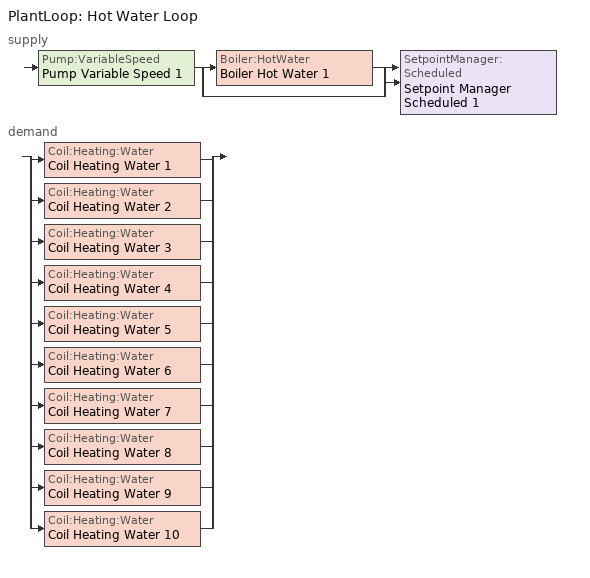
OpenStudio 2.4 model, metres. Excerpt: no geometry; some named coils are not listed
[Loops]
PlantLoop 'Hot Water Loop'
 supply: Pump:VariableSpeed 'Pump Variable Speed 1' > split
  | Boiler:HotWater 'Boiler Hot Water 1'
  | bypass
  join > SetpointManager:Scheduled 'Setpoint Manager Scheduled 1'
 demand: split
  | Coil:Heating:Water 'Coil Heating Water 1'
  | Coil:Heating:Water 'Coil Heating Water 2'
  | Coil:Heating:Water 'Coil Heating Water 3'
  | Coil:Heating:Water 'Coil Heating Water 4'
  | Coil:Heating:Water 'Coil Heating Water 5'
  | Coil:Heating:Water 'Coil Heating Water 6'
  | Coil:Heating:Water 'Coil Heating Water 7'
  | Coil:Heating:Water 'Coil Heating Water 8'
  | Coil:Heating:Water 'Coil Heating Water 9'
  | Coil:Heating:Water 'Coil Heating Water 10'
[Sizing:Zone] Zone Cooling Design Supply Air Temperature Input Method=SupplyAirTemperature; Zone Cooling Design Supply Air Temperature {C}=14; Zone Cooling Design Supply Air Temperature Difference {deltaC}=11.11; Zone Heating Design Supply Air Temperature Input Method=SupplyAirTemperature; Zone Heating Design Supply Air Temperature {C}=40; Zone Heating Design Supply Air Temperature Difference {deltaC}=11.11; Zone Cooling Design Supply Air Humidity Ratio {kg-H2O/kg-air}=0.0085; Zone Heating Design Supply Air Humidity Ratio {kg-H2O/kg-air}=0.008; Cooling Design Air Flow Method=DesignDay; Heating Design Air Flow Method=DesignDay; Account for Dedicated Outdoor Air System=No; Dedicated Outdoor Air System Control Strategy=NeutralSupplyAir; Dedicated Outdoor Air Low Setpoint Temperature for Design {C}=autosize; Dedicated Outdoor Air High Setpoint Temperature for Design {C}=autosize
Story 2 East Perimeter Thermal Zone; Story 1 South Perimeter Thermal Zone; Story 1 West Perimeter Thermal Zone; Story 2 West Perimeter Thermal Zone; Story 1 North Perimeter Thermal Zone; Story 1 East Perimeter Thermal Zone; Story 1 Core Thermal Zone; Story 2 South Perimeter Thermal Zone; Story 2 North Perimeter Thermal Zone; Story 2 Core Thermal Zone
[Zone equipment]
Story 2 East Perimeter Thermal Zone: Zone HVAC Packaged Terminal Air Conditioner 3
Story 1 South Perimeter Thermal Zone: Zone HVAC Packaged Terminal Air Conditioner 6
Story 1 West Perimeter Thermal Zone: Zone HVAC Packaged Terminal Air Conditioner 1, Zone HVAC Packaged Terminal Air Conditioner 11, Zone HVAC Dehumidifier DX 1
Story 2 West Perimeter Thermal Zone: Zone HVAC Packaged Terminal Air Conditioner 7
Story 1 North Perimeter Thermal Zone: Zone HVAC Packaged Terminal Air Conditioner 8
Story 1 East Perimeter Thermal Zone: Zone HVAC Packaged Terminal Air Conditioner 2
Story 1 Core Thermal Zone: Zone HVAC Packaged Terminal Air Conditioner 5
Story 2 South Perimeter Thermal Zone: Zone HVAC Packaged Terminal Air Conditioner 9
Story 2 North Perimeter Thermal Zone: Zone HVAC Packaged Terminal Air Conditioner 4
Story 2 Core Thermal Zone: Zone HVAC Packaged Terminal Air Conditioner 10
[PlantLoop]
Hot Water Loop: Fluid Type=Water; Glycol Concentration=0; Plant Loop Volume {m3}=Autocalculate; Load Distribution Scheme=Optimal
[Sizing:Plant]
Hot Water Loop: Loop Type=Heating; Design Loop Exit Temperature {C}=82; Loop Design Temperature Difference {deltaC}=11; Sizing Option=NonCoincident; Zone Timesteps in Averaging Window=1; Coincident Sizing Factor Mode=None
[Pump:VariableSpeed]
Pump Variable Speed 1: Pump Control Type=Intermittent; Skin Loss Radiative Fraction=0.5; Design Power Sizing Method=PowerPerFlowPerPressure; Design Electric Power per Unit Flow Rate {W/(m3/s)}=348701.1; Design Shaft Power per Unit Flow Rate per Unit Head {W/((m3/s)-Pa)}=1.28205; Design Minimum Flow Rate Fraction=0
[Boiler:HotWater]
Boiler Hot Water 1: Efficiency Curve Temperature Evaluation Variable=LeavingBoiler; Normalized Boiler Efficiency Curve=Boiler Efficiency; Water Outlet Upper Temperature Limit {C}=99; Boiler Flow Mode=ConstantFlow; Parasitic Electric Load {W}=0; Sizing Factor=1
[SetpointManager:Scheduled]
Setpoint Manager Scheduled 1: Control Variable=Temperature; Schedule=Hot_Water_Temperature
[Fan:ConstantVolume] Availability Schedule=Always On Discrete; Pressure Rise {Pa}=500; Maximum Flow Rate {m3/s}=AutoSize
Fan Constant Volume 1; Fan Constant Volume 2; Fan Constant Volume 3; Fan Constant Volume 4; Fan Constant Volume 5; Fan Constant Volume 6; Fan Constant Volume 7; Fan Constant Volume 8; Fan Constant Volume 9; Fan Constant Volume 10
[Coil:Heating:Water] Availability Schedule=Always On Discrete
Coil Heating Water 1; Coil Heating Water 2; Coil Heating Water 3; Coil Heating Water 4; Coil Heating Water 5; Coil Heating Water 6; Coil Heating Water 7; Coil Heating Water 8; Coil Heating Water 9; Coil Heating Water 10
[Coil:Cooling:DX:SingleSpeed] Availability Schedule=Always On Discrete; Rated Total Cooling Capacity {W}=autosize; Rated Sensible Heat Ratio=autosize; Rated COP {W/W}=3; Rated Air Flow Rate {m3/s}=autosize; Rated Evaporator Fan Power Per Volume Flow Rate {W/(m3/s)}=773.3; Condenser Type=AirCooled; Evaporative Condenser Effectiveness=0; Evaporative Condenser Air Flow Rate {m3/s}=Autosize; Evaporative Condenser Pump Rated Power Consumption {W}=Autosize; Crankcase Heater Capacity {W}=0; Maximum Outdoor Dry-Bulb Temperature for Crankcase Heater Operation {C}=0; Basin Heater Capacity {W/K}=0; Basin Heater Setpoint Temperature {C}=10
Name | Total Cooling Capacity Function of Temperature Curve | Total Cooling Capacity Function of Flow Fraction Curve | Energy Input Ratio Function of Temperature Curve | Energy Input Ratio Function of Flow Fraction Curve | Part Load Fraction Correlation Curve
Coil Cooling DX Single Speed 1 | Curve Biquadratic 1 | Curve Quadratic 1 | Curve Biquadratic 2 | Curve Quadratic 2 | Curve Quadratic 3
Coil Cooling DX Single Speed 2 | Curve Biquadratic 3 | Curve Quadratic 4 | Curve Biquadratic 4 | Curve Quadratic 5 | Curve Quadratic 6
Coil Cooling DX Single Speed 3 | Curve Biquadratic 5 | Curve Quadratic 7 | Curve Biquadratic 6 | Curve Quadratic 8 | Curve Quadratic 9
Coil Cooling DX Single Speed 4 | Curve Biquadratic 7 | Curve Quadratic 10 | Curve Biquadratic 8 | Curve Quadratic 11 | Curve Quadratic 12
Coil Cooling DX Single Speed 5 | Curve Biquadratic 9 | Curve Quadratic 13 | Curve Biquadratic 10 | Curve Quadratic 14 | Curve Quadratic 15
Coil Cooling DX Single Speed 6 | Curve Biquadratic 11 | Curve Quadratic 16 | Curve Biquadratic 12 | Curve Quadratic 17 | Curve Quadratic 18
Coil Cooling DX Single Speed 7 | Curve Biquadratic 13 | Curve Quadratic 19 | Curve Biquadratic 14 | Curve Quadratic 20 | Curve Quadratic 21
Coil Cooling DX Single Speed 8 | Curve Biquadratic 15 | Curve Quadratic 22 | Curve Biquadratic 16 | Curve Quadratic 23 | Curve Quadratic 24
Coil Cooling DX Single Speed 9 | Curve Biquadratic 17 | Curve Quadratic 25 | Curve Biquadratic 18 | Curve Quadratic 26 | Curve Quadratic 27
Coil Cooling DX Single Speed 10 | Curve Biquadratic 19 | Curve Quadratic 28 | Curve Biquadratic 20 | Curve Quadratic 29 | Curve Quadratic 30
[ZoneHVAC:PackagedTerminalAirConditioner] Availability Schedule=Always On Discrete; Supply Air Flow Rate During Cooling Operation {m3/s}=Autosize; Supply Air Flow Rate During Heating Operation {m3/s}=Autosize; Supply Air Flow Rate When No Cooling or Heating is Needed {m3/s}=Autosize; Outdoor Air Flow Rate During Cooling Operation {m3/s}=Autosize; Outdoor Air Flow Rate During Heating Operation {m3/s}=Autosize; Outdoor Air Flow Rate When No Cooling or Heating is Needed {m3/s}=Autosize; Fan Placement=DrawThrough
Name | Supply Air Fan | Heating Coil | Cooling Coil
Zone HVAC Packaged Terminal Air Conditioner 1 | Fan Constant Volume 1 | Coil Heating Water 1 | Coil Cooling DX Single Speed 1
Zone HVAC Packaged Terminal Air Conditioner 2 | Fan Constant Volume 2 | Coil Heating Water 2 | Coil Cooling DX Single Speed 2
Zone HVAC Packaged Terminal Air Conditioner 3 | Fan Constant Volume 3 | Coil Heating Water 3 | Coil Cooling DX Single Speed 3
Zone HVAC Packaged Terminal Air Conditioner 4 | Fan Constant Volume 4 | Coil Heating Water 4 | Coil Cooling DX Single Speed 4
Zone HVAC Packaged Terminal Air Conditioner 5 | Fan Constant Volume 5 | Coil Heating Water 5 | Coil Cooling DX Single Speed 5
Zone HVAC Packaged Terminal Air Conditioner 6 | Fan Constant Volume 6 | Coil Heating Water 6 | Coil Cooling DX Single Speed 6
Zone HVAC Packaged Terminal Air Conditioner 7 | Fan Constant Volume 7 | Coil Heating Water 7 | Coil Cooling DX Single Speed 7
Zone HVAC Packaged Terminal Air Conditioner 8 | Fan Constant Volume 8 | Coil Heating Water 8 | Coil Cooling DX Single Speed 8
Zone HVAC Packaged Terminal Air Conditioner 9 | Fan Constant Volume 9 | Coil Heating Water 9 | Coil Cooling DX Single Speed 9
Zone HVAC Packaged Terminal Air Conditioner 10 | Fan Constant Volume 10 | Coil Heating Water 10 | Coil Cooling DX Single Speed 10
Zone HVAC Packaged Terminal Air Conditioner 11 | Fan On Off 2 | Coil Heating Electric 1 | Coil Cooling DX Single Speed 11
[ZoneHVAC:Dehumidifier:DX]
Zone HVAC Dehumidifier DX 1: Availability Schedule=Always On Discrete; Rated Water Removal {L/day}=50.16; Rated Energy Factor {L/kWh}=3.412; Rated Air Flow Rate {m3/s}=0.12036; Water Removal Curve=Curve Biquadratic 23; Energy Factor Curve=Curve Biquadratic 24; Part Load Fraction Correlation Curve=Curve Quadratic 34; Minimum Dry-Bulb Temperature for Dehumidifier Operation {C}=10; Maximum Dry-Bulb Temperature for Dehumidifier Operation {C}=32; Off-Cycle Parasitic Electric Load {W}=0
[Curve:Biquadratic]
Name | Coefficient1 Constant | Coefficient2 x | Coefficient3 x**2 | Coefficient4 y | Coefficient5 y**2 | Coefficient6 x*y | Minimum Value of x | Maximum Value of x | Minimum Value of y | Maximum Value of y | Input Unit Type for X | Input Unit Type for Y | Output Unit Type
Boiler Efficiency | 1 | 0 | 0 | 0 | 0 | 0 | 0 | 1 | 0 | 1 | Dimensionless | Dimensionless | Dimensionless
Curve Biquadratic 1; Curve Biquadratic 3; Curve Biquadratic 5; Curve Biquadratic 7; Curve Biquadratic 9; Curve Biquadratic 11; Curve Biquadratic 13; Curve Biquadratic 15; Curve Biquadratic 17; Curve Biquadratic 19 | 0.942588 | 0.00954335 | 0.00068377 | -0.0110427 | 5.249e-06 | -9.72e-06 | 17 | 22 | 13 | 46
Curve Biquadratic 2; Curve Biquadratic 4; Curve Biquadratic 6; Curve Biquadratic 8; Curve Biquadratic 10; Curve Biquadratic 12; Curve Biquadratic 14; Curve Biquadratic 16; Curve Biquadratic 18; Curve Biquadratic 20 | 0.342414 | 0.034885 | -0.0006237 | 0.00497722 | 0.000437951 | -0.000728028 | 17 | 22 | 13 | 46
Curve Biquadratic 23 | -2.72488 | 0.100712 | -0.000990538 | 0.050053 | -0.000203629 | -0.000341751 | 21 | 32.22 | 40 | 80
Curve Biquadratic 24 | -2.38832 | 0.0930477 | -0.0013697 | 0.0665337 | -0.000343198 | -0.00056249 | 21 | 32.22 | 40 | 80
[Schedule:Ruleset]
Hot_Water_Temperature: Default Day Schedule=Hot_Water_Temperature_Default; Summer Design Day Schedule=Hot_Water_Temperature_Summer_Design_Day; Winter Design Day Schedule=Hot_Water_Temperature_Winter_Design_Day
[Schedule:Day]
Hot_Water_Temperature_Default; Hot_Water_Temperature_Winter_Design_Day; Hot_Water_Temperature_Summer_Design_Day: 24, 0, 67
[Schedule:Constant]
Always On Discrete: Value=1
[Curve:Quadratic]
Name | Coefficient1 Constant | Coefficient2 x | Coefficient3 x**2 | Minimum Value of x | Maximum Value of x
Curve Quadratic 1; Curve Quadratic 4; Curve Quadratic 7; Curve Quadratic 10; Curve Quadratic 13; Curve Quadratic 16; Curve Quadratic 19; Curve Quadratic 22; Curve Quadratic 25; Curve Quadratic 28 | 0.8 | 0.2 | 0 | 0.5 | 1.5
Curve Quadratic 2; Curve Quadratic 5; Curve Quadratic 8; Curve Quadratic 11; Curve Quadratic 14; Curve Quadratic 17; Curve Quadratic 20; Curve Quadratic 23; Curve Quadratic 26; Curve Quadratic 29 | 1.1552 | -0.1808 | 0.0256 | 0.5 | 1.5
Curve Quadratic 3; Curve Quadratic 6; Curve Quadratic 9; Curve Quadratic 12; Curve Quadratic 15; Curve Quadratic 18; Curve Quadratic 21; Curve Quadratic 24; Curve Quadratic 27; Curve Quadratic 30 | 0.85 | 0.15 | 0 | 0 | 1
Curve Quadratic 34 | 0.95 | 0.05 | 0 | 0 | 1
